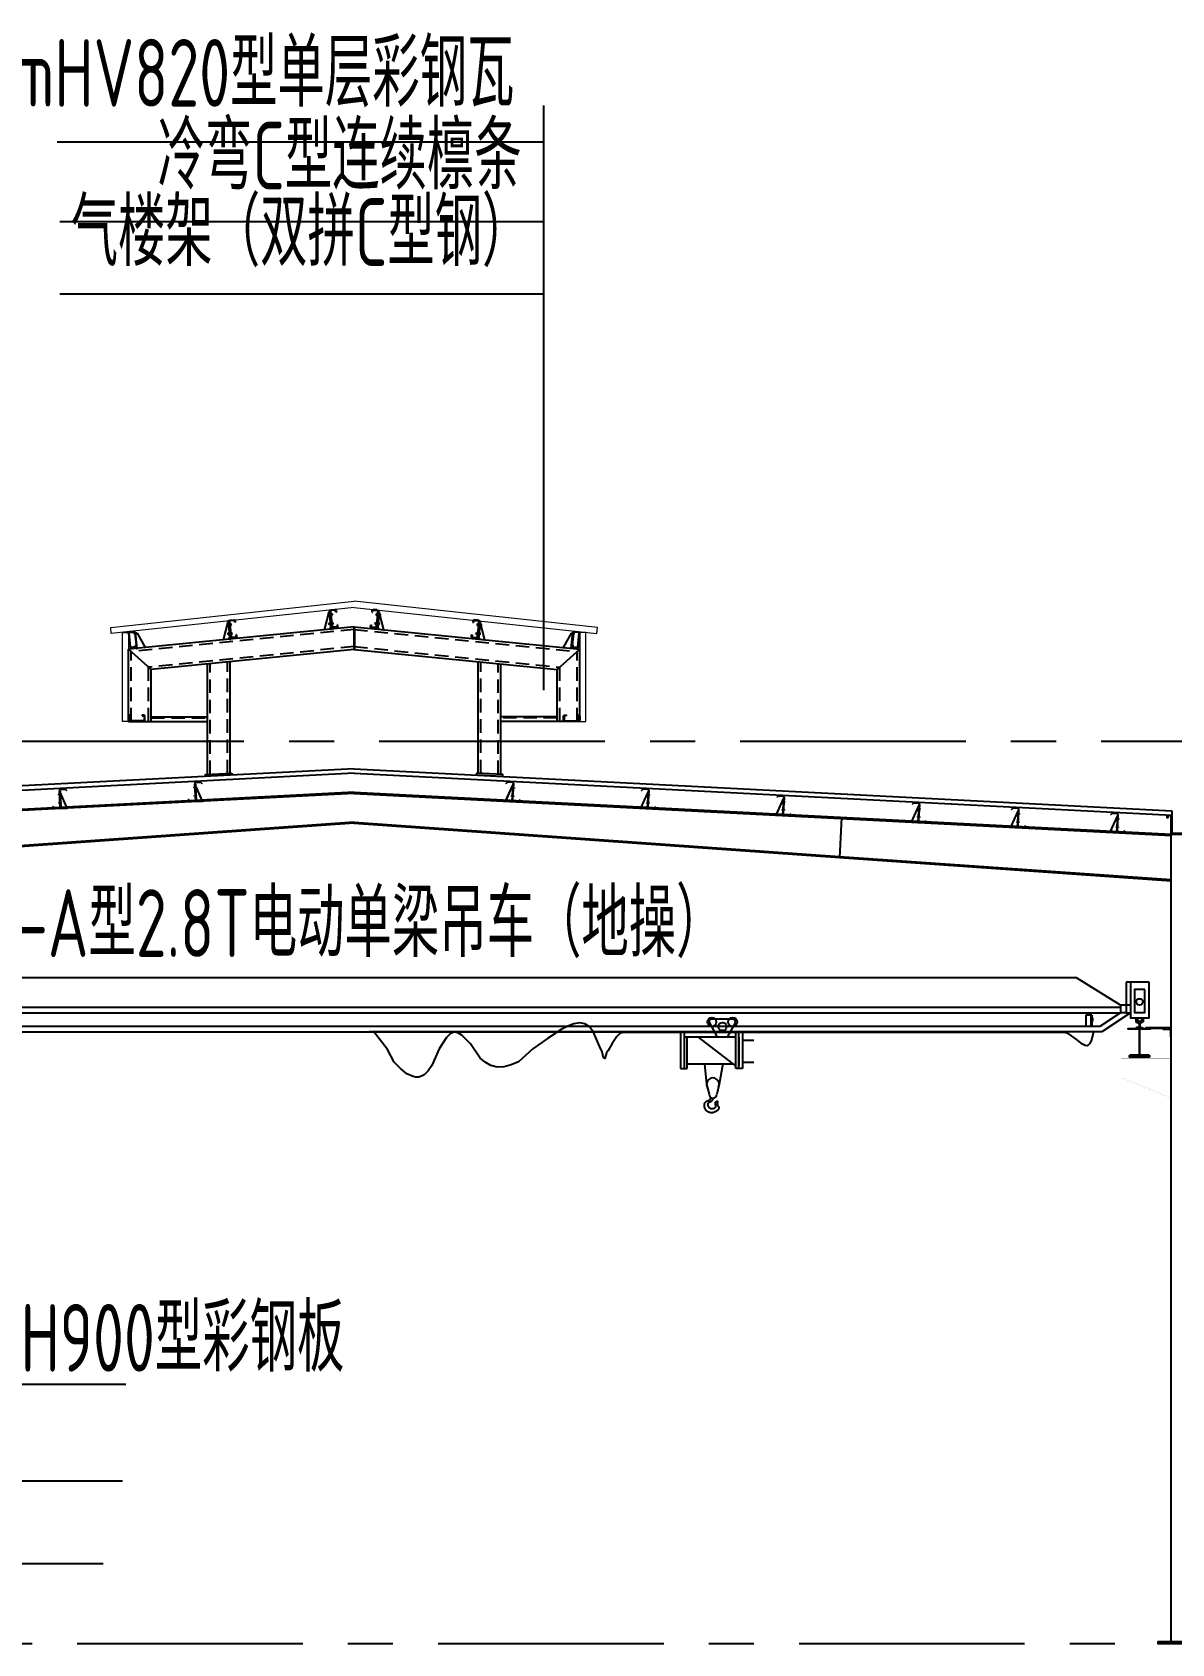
# Model space of a CAD drawing. Extents: x -33967 to 1773478, y -1022458 to -784650.
# Drawn here: x 830014 to 842642, y -848820 to -830957 of the extents above; entities that cross this region are included whole.
import ezdxf
from ezdxf.enums import TextEntityAlignment as Align

# ---------------------------------------------------------------- set-up
doc = ezdxf.new("R2010")
doc.units = 0
doc.header["$LTSCALE"] = 1000
doc.header["$MEASUREMENT"] = 0
for name, pattern in [('CENTERX2', [4, 2.5, -0.5, 0.5, -0.5]), ('DASHED', [0.75, 0.5, -0.25]), ('DOTE', [2.42, 2, -0.2, 0.02, -0.2])]:
    doc.linetypes.add(name, pattern=pattern)
for name, color, linetype in [('14', 2, 'Continuous'), ('AXIS', 3, 'Continuous'), ('BOLT', 251, 'Continuous'), ('DIM1', 6, 'Continuous'), ('DOTE', 1, 'DOTE'), ('Prof', 2, 'Continuous'), ('PZ', 202, 'Continuous'), ('SPACE', 7, 'Continuous'), ('THIN', 7, 'Continuous'), ('吊车', 221, 'Continuous'), ('型钢', 6, 'Continuous'), ('天沟', 2, 'Continuous'), ('檩托板', 7, 'Continuous')]:
    doc.layers.add(name, color=color, linetype=linetype)
doc.layers.add('檩条', color=30, linetype='Continuous', lineweight=5)
doc.layers.add('螺栓', color=15, linetype='Continuous', lineweight=18)
doc.styles.add('TSSD_Label', font='tssdeng.shx', dxfattribs={"width": 0.7, "bigfont": 'hztxt.shx'})

# ---------------------------------------------------------------- blocks, each defined once
blk = doc.blocks.new('A$C7FFE76A9')
at = {"layer": 'BOLT'}
for p, q in [((2409, 1794), (2427, 1796)), ((2409, 1794), (2411, 1783)), ((2409, 1794), (2409, 1794)), ((2421, 1800), (2413, 1799)), ((2413, 1799), (2415, 1779)), ((2414, 1794), (2421, 1795)), ((2421, 1800), (2423, 1801)), ((2423, 1779), (2421, 1800)), ((2423, 1801), (2425, 1780)), ((2423, 1796), (2423, 1796)), ((2423, 1796), (2423, 1796)), ((2423, 1796), (2427, 1796)), ((2427, 1796), (2442, 1798)), ((2427, 1796), (2442, 1797)), ((2429, 1785), (2427, 1796)), ((2429, 1785), (2444, 1787)), ((2442, 1802), (2439, 1802)), ((2439, 1802), (2442, 1781)), ((2440, 1798), (2440, 1798)), ((2440, 1798), (2440, 1797)), ((2442, 1802), (2449, 1803)), ((2444, 1782), (2442, 1802)), ((2453, 1798), (2442, 1797)), ((2454, 1788), (2444, 1787)), ((2449, 1803), (2451, 1782)), ((2453, 1798), (2454, 1788)), ((2943, 1798), (2942, 1788)), ((2942, 1788), (2953, 1787)), ((2943, 1798), (2954, 1797)), ((2947, 1803), (2945, 1782)), ((2954, 1802), (2947, 1803)), ((2952, 1782), (2954, 1802)), ((2968, 1785), (2953, 1787)), ((2954, 1802), (2957, 1802)), ((2969, 1796), (2954, 1798)), ((2969, 1796), (2954, 1797)), ((2957, 1802), (2955, 1781)), ((2956, 1798), (2956, 1798)), ((2956, 1798), (2956, 1797)), ((2968, 1785), (2969, 1796)), ((2987, 1794), (2969, 1796)), ((2973, 1796), (2969, 1796)), ((2973, 1801), (2971, 1780)), ((2976, 1800), (2973, 1801)), ((2973, 1796), (2973, 1796)), ((2973, 1796), (2973, 1796)), ((2974, 1779), (2976, 1800)), ((2983, 1794), (2975, 1795)), ((2976, 1800), (2983, 1799)), ((2983, 1799), (2981, 1779)), ((2987, 1794), (2986, 1783)), ((2987, 1794), (2987, 1794)), ((1290, 1682), (1308, 1684)), ((1290, 1682), (1291, 1671)), ((1290, 1682), (1290, 1682)), ((1291, 1671), (1309, 1673)), ((1294, 1688), (1296, 1667)), ((1301, 1688), (1294, 1688)), ((1294, 1682), (1302, 1683)), ((1295, 1672), (1303, 1673)), ((1296, 1667), (1303, 1668)), ((1301, 1688), (1304, 1689)), ((1303, 1667), (1301, 1688)), ((1303, 1667), (1306, 1668)), ((1304, 1689), (1306, 1668)), ((1304, 1684), (1308, 1685)), ((1304, 1684), (1304, 1684)), ((1304, 1684), (1304, 1684)), ((1305, 1672), (1309, 1673)), ((1306, 1668), (1306, 1668)), ((1308, 1684), (1323, 1686)), ((1308, 1685), (1323, 1686)), ((1309, 1673), (1308, 1685)), ((1309, 1673), (1324, 1675)), ((1309, 1673), (1324, 1674)), ((1309, 1673), (1309, 1673)), ((1309, 1673), (1309, 1673)), ((1323, 1690), (1320, 1690)), ((1320, 1690), (1322, 1669)), ((1321, 1686), (1321, 1686)), ((1321, 1686), (1321, 1685)), ((1325, 1670), (1322, 1669)), ((1322, 1669), (1322, 1670)), ((1323, 1690), (1330, 1691)), ((1325, 1670), (1323, 1690)), ((1334, 1686), (1323, 1685)), ((1335, 1676), (1324, 1675)), ((1332, 1670), (1325, 1670)), ((1330, 1691), (1332, 1670)), ((1334, 1686), (1335, 1676)), ((2411, 1783), (2429, 1785)), ((2415, 1784), (2422, 1785)), ((2415, 1779), (2423, 1780)), ((2419, 1695), (2437, 1696)), ((2421, 1684), (2419, 1695)), ((2420, 1684), (2421, 1684)), ((2421, 1684), (2439, 1686)), ((2423, 1779), (2425, 1780)), ((2423, 1700), (2430, 1701)), ((2425, 1679), (2423, 1700)), ((2424, 1695), (2431, 1696)), ((2425, 1784), (2429, 1785)), ((2425, 1780), (2425, 1780)), ((2425, 1684), (2432, 1685)), ((2433, 1680), (2425, 1679)), ((2429, 1785), (2444, 1786)), ((2429, 1785), (2429, 1785)), ((2429, 1785), (2429, 1785)), ((2430, 1701), (2433, 1680)), ((2430, 1701), (2433, 1701)), ((2435, 1680), (2433, 1701)), ((2433, 1701), (2433, 1701)), ((2433, 1697), (2437, 1697)), ((2433, 1680), (2435, 1680)), ((2435, 1685), (2439, 1685)), ((2435, 1685), (2435, 1685)), ((2435, 1685), (2435, 1685)), ((2437, 1697), (2452, 1698)), ((2437, 1696), (2452, 1698)), ((2437, 1697), (2437, 1697)), ((2437, 1697), (2437, 1697)), ((2437, 1697), (2439, 1685)), ((2439, 1685), (2454, 1687)), ((2439, 1686), (2454, 1687)), ((2444, 1782), (2442, 1781)), ((2442, 1781), (2442, 1782)), ((2451, 1782), (2444, 1782)), ((2449, 1703), (2449, 1702)), ((2452, 1682), (2449, 1703)), ((2452, 1703), (2449, 1703)), ((2451, 1686), (2451, 1687)), ((2451, 1686), (2451, 1686)), ((2459, 1704), (2452, 1703)), ((2452, 1703), (2454, 1682)), ((2463, 1699), (2452, 1698)), ((2454, 1682), (2452, 1682)), ((2464, 1688), (2453, 1687)), ((2454, 1682), (2461, 1683)), ((2461, 1683), (2459, 1704)), ((2464, 1688), (2463, 1699)), ((2932, 1688), (2933, 1699)), ((2932, 1688), (2943, 1687)), ((2933, 1699), (2944, 1698)), ((2935, 1683), (2937, 1704)), ((2942, 1682), (2935, 1683)), ((2937, 1704), (2944, 1703)), ((2944, 1703), (2942, 1682)), ((2942, 1682), (2945, 1682)), ((2958, 1685), (2943, 1687)), ((2958, 1686), (2943, 1687)), ((2944, 1703), (2947, 1703)), ((2959, 1697), (2944, 1698)), ((2959, 1696), (2944, 1698)), ((2945, 1782), (2952, 1782)), ((2945, 1682), (2947, 1703)), ((2945, 1686), (2945, 1687)), ((2945, 1686), (2945, 1686)), ((2947, 1703), (2947, 1702)), ((2952, 1782), (2955, 1781)), ((2968, 1785), (2953, 1786)), ((2955, 1781), (2955, 1782)), ((2959, 1697), (2958, 1685)), ((2976, 1684), (2958, 1686)), ((2962, 1685), (2958, 1685)), ((2963, 1697), (2959, 1697)), ((2959, 1697), (2959, 1697)), ((2959, 1697), (2959, 1697)), ((2977, 1695), (2959, 1696)), ((2961, 1680), (2963, 1701)), ((2964, 1680), (2961, 1680)), ((2962, 1685), (2962, 1685)), ((2962, 1685), (2962, 1685)), ((2966, 1701), (2963, 1701)), ((2963, 1701), (2963, 1701)), ((2966, 1701), (2964, 1680)), ((2972, 1684), (2964, 1685)), ((2964, 1680), (2971, 1679)), ((2973, 1695), (2965, 1696)), ((2973, 1700), (2966, 1701)), ((2968, 1785), (2968, 1785)), ((2968, 1785), (2968, 1785)), ((2986, 1783), (2968, 1785)), ((2972, 1784), (2968, 1785)), ((2971, 1780), (2971, 1780)), ((2974, 1779), (2971, 1780)), ((2971, 1679), (2973, 1700)), ((2982, 1784), (2974, 1785)), ((2981, 1779), (2974, 1780)), ((2976, 1684), (2977, 1695)), ((2976, 1684), (2976, 1684)), ((4063, 1686), (4062, 1676)), ((4062, 1676), (4072, 1675)), ((4063, 1686), (4073, 1685)), ((4066, 1691), (4064, 1670)), ((4064, 1670), (4072, 1670)), ((4074, 1690), (4066, 1691)), ((4072, 1670), (4074, 1690)), ((4087, 1673), (4072, 1675)), ((4087, 1673), (4072, 1674)), ((4072, 1670), (4074, 1669)), ((4088, 1684), (4073, 1686)), ((4088, 1685), (4073, 1686)), ((4074, 1690), (4076, 1690)), ((4076, 1690), (4074, 1669)), ((4074, 1669), (4074, 1670)), ((4076, 1686), (4076, 1686)), ((4076, 1686), (4076, 1685)), ((4087, 1673), (4088, 1685)), ((4087, 1673), (4087, 1673)), ((4087, 1673), (4087, 1673)), ((4105, 1671), (4087, 1673)), ((4091, 1672), (4087, 1673)), ((4092, 1684), (4088, 1685)), ((4106, 1682), (4088, 1684)), ((4093, 1689), (4091, 1668)), ((4091, 1668), (4091, 1668)), ((4093, 1667), (4091, 1668)), ((4092, 1684), (4092, 1684)), ((4092, 1684), (4092, 1684)), ((4095, 1688), (4093, 1689)), ((4093, 1667), (4095, 1688)), ((4101, 1667), (4093, 1668)), ((4101, 1672), (4094, 1673)), ((4095, 1688), (4103, 1688)), ((4102, 1682), (4095, 1683)), ((4103, 1688), (4101, 1667)), ((4106, 1682), (4105, 1671)), ((4106, 1682), (4106, 1682)), ((1300, 1583), (1318, 1585)), ((1301, 1572), (1300, 1583)), ((1301, 1572), (1319, 1574)), ((1301, 1572), (1301, 1572)), ((1304, 1588), (1311, 1589)), ((1306, 1567), (1304, 1588)), ((1304, 1583), (1312, 1584)), ((1305, 1573), (1313, 1573)), ((1313, 1568), (1306, 1567)), ((1311, 1589), (1313, 1568)), ((1311, 1589), (1314, 1589)), ((1313, 1568), (1316, 1568)), ((1316, 1568), (1314, 1589)), ((1314, 1589), (1314, 1589)), ((1314, 1585), (1318, 1585)), ((1315, 1573), (1319, 1573)), ((1315, 1573), (1315, 1573)), ((1315, 1573), (1315, 1573)), ((1318, 1585), (1333, 1587)), ((1318, 1585), (1333, 1586)), ((1318, 1585), (1318, 1585)), ((1318, 1585), (1318, 1585)), ((1318, 1585), (1319, 1573)), ((1319, 1573), (1334, 1575)), ((1319, 1574), (1334, 1575)), ((1330, 1591), (1330, 1590)), ((1332, 1570), (1330, 1591)), ((1332, 1591), (1330, 1591)), ((1332, 1591), (1335, 1570)), ((1332, 1574), (1332, 1575)), ((1332, 1575), (1332, 1574)), ((1335, 1570), (1332, 1570)), ((1340, 1592), (1333, 1591)), ((1344, 1587), (1333, 1586)), ((1345, 1576), (1334, 1575)), ((1335, 1570), (1342, 1571)), ((1342, 1571), (1340, 1592)), ((1345, 1576), (1344, 1587)), ((4052, 1576), (4053, 1587)), ((4052, 1576), (4062, 1575)), ((4053, 1587), (4063, 1586)), ((4054, 1571), (4056, 1592)), ((4062, 1570), (4054, 1571)), ((4056, 1592), (4064, 1591)), ((4064, 1591), (4062, 1570)), ((4077, 1573), (4062, 1575)), ((4077, 1574), (4062, 1575)), ((4062, 1570), (4064, 1570)), ((4078, 1585), (4063, 1587)), ((4078, 1585), (4063, 1586)), ((4064, 1570), (4066, 1591)), ((4064, 1591), (4066, 1591)), ((4065, 1574), (4065, 1575)), ((4065, 1575), (4065, 1574)), ((4066, 1591), (4066, 1590)), ((4078, 1585), (4077, 1573)), ((4095, 1572), (4077, 1574)), ((4081, 1573), (4077, 1573)), ((4082, 1585), (4078, 1585)), ((4096, 1583), (4078, 1585)), ((4078, 1585), (4078, 1585)), ((4078, 1585), (4078, 1585)), ((4081, 1568), (4083, 1589)), ((4081, 1573), (4081, 1573)), ((4081, 1573), (4081, 1573)), ((4083, 1568), (4081, 1568)), ((4085, 1589), (4083, 1568)), ((4085, 1589), (4083, 1589)), ((4083, 1589), (4083, 1589)), ((4083, 1568), (4091, 1567)), ((4091, 1573), (4084, 1573)), ((4093, 1588), (4085, 1589)), ((4092, 1583), (4085, 1584)), ((4091, 1567), (4093, 1588)), ((4095, 1572), (4096, 1583)), ((4095, 1572), (4095, 1572))]:
    blk.add_line(p, q, dxfattribs=at)
for centre, start, end in [((2419, 1796), 133.226, 190.5385), ((2444, 1798), 0.8827, 58.1952), ((2445, 1786), 313.226, 10.5385), ((2951, 1786), 169.4615, 226.774), ((2952, 1798), 121.8048, 179.1173), ((2977, 1796), 349.4615, 46.774), ((1300, 1684), 133.226, 190.5385), ((1301, 1672), 180.8827, 238.1952), ((1325, 1686), 0.8827, 58.1952), ((1326, 1674), 313.226, 10.5385), ((2420, 1784), 180.8827, 238.1952), ((2429, 1696), 133.226, 190.5385), ((2430, 1684), 180.8827, 238.1952), ((2454, 1699), 0.8827, 58.1952), ((2455, 1687), 313.226, 10.5385), ((2941, 1687), 169.4615, 226.774), ((2942, 1699), 121.8048, 179.1173), ((2966, 1684), 301.8048, 359.1173), ((2967, 1696), 349.4615, 46.774), ((2976, 1784), 301.8048, 359.1173), ((4070, 1674), 169.4615, 226.774), ((4072, 1686), 121.8048, 179.1173), ((4095, 1672), 301.8048, 359.1173), ((4097, 1684), 349.4615, 46.774), ((1310, 1584), 133.226, 190.5385), ((1311, 1572), 180.8827, 238.1952), ((1335, 1587), 0.8827, 58.1952), ((1336, 1575), 313.226, 10.5385), ((4060, 1575), 169.4615, 226.774), ((4062, 1587), 121.8048, 179.1173), ((4086, 1572), 301.8048, 359.1173), ((4087, 1584), 349.4615, 46.774)]:
    blk.add_arc(centre, 5.58, start, end, dxfattribs=at)
at = {"layer": 'Prof'}
for p, q in [((2447, 1657), (2430, 1826)), ((2437, 1827), (2454, 1657)), ((2444, 1842), (2483, 1846)), ((2484, 1839), (2444, 1835)), ((2494, 1817), (2493, 1832)), ((2501, 1818), (2494, 1817)), ((2500, 1833), (2501, 1818)), ((2897, 1833), (2895, 1818)), ((2895, 1818), (2902, 1817)), ((2902, 1817), (2904, 1832)), ((2912, 1839), (2952, 1835)), ((2953, 1842), (2913, 1846)), ((2959, 1827), (2942, 1657)), ((2949, 1657), (2966, 1826)), ((1328, 1545), (1311, 1714)), ((1318, 1715), (1335, 1545)), ((1324, 1730), (1364, 1734)), ((1365, 1727), (1325, 1723)), ((1375, 1705), (1373, 1720)), ((1382, 1706), (1375, 1705)), ((1380, 1721), (1382, 1706)), ((2503, 1654), (2463, 1650)), ((2463, 1643), (2503, 1647)), ((2515, 1679), (2508, 1678)), ((2508, 1678), (2510, 1663)), ((2517, 1664), (2515, 1679)), ((2880, 1664), (2881, 1679)), ((2881, 1679), (2888, 1678)), ((2888, 1678), (2887, 1663)), ((2933, 1643), (2893, 1647)), ((2894, 1654), (2934, 1650)), ((4016, 1721), (4015, 1706)), ((4015, 1706), (4022, 1705)), ((4022, 1705), (4023, 1720)), ((4072, 1730), (4032, 1734)), ((4032, 1727), (4072, 1723)), ((4079, 1715), (4062, 1545)), ((4069, 1545), (4086, 1714)), ((1383, 1542), (1343, 1538)), ((1344, 1531), (1384, 1535)), ((1396, 1567), (1389, 1566)), ((1389, 1566), (1390, 1551)), ((1397, 1552), (1396, 1567)), ((3999, 1552), (4001, 1567)), ((4001, 1567), (4008, 1566)), ((4008, 1566), (4006, 1551)), ((4013, 1542), (4053, 1538)), ((4052, 1531), (4013, 1535))]:
    blk.add_line(p, q, dxfattribs=at)
for points in [[(275, 1455), (276, 1440, -0.414214), (269, 1432), (229, 1428, -0.414214), (221, 1435), (206, 1584, -0.414214), (213, 1593), (253, 1597, -0.414214), (262, 1590), (263, 1575), (270, 1575), (268, 1590, 0.414214), (252, 1604), (212, 1600, 0.414214), (199, 1583), (214, 1434, 0.414214), (230, 1421), (270, 1425, 0.414214), (283, 1441), (282, 1456)], [(5121, 1455), (5120, 1440, 0.414214), (5127, 1432), (5167, 1428, 0.414214), (5176, 1435), (5191, 1584, 0.414214), (5183, 1593), (5144, 1597, 0.414214), (5135, 1590), (5133, 1575), (5126, 1575), (5128, 1590, -0.414214), (5144, 1604), (5184, 1600, -0.414214), (5198, 1583), (5183, 1434, -0.414214), (5166, 1421), (5126, 1425, -0.414214), (5113, 1441), (5114, 1456)], [(348, 670), (363, 670, -0.414214), (371, 662), (371, 622, -0.414214), (363, 614), (213, 614, -0.414214), (205, 622), (205, 662, -0.414214), (213, 670), (228, 670), (228, 677), (213, 677, 0.414214), (198, 662), (198, 622, 0.414214), (213, 607), (363, 607, 0.414214), (378, 622), (378, 662, 0.414214), (363, 677), (348, 677)], [(5048, 670), (5033, 670, 0.414214), (5025, 662), (5025, 622, 0.414214), (5033, 614), (5183, 614, 0.414214), (5191, 622), (5191, 662, 0.414214), (5183, 670), (5168, 670), (5168, 677), (5183, 677, -0.414214), (5198, 662), (5198, 622, -0.414214), (5183, 607), (5033, 607, -0.414214), (5018, 622), (5018, 662, -0.414214), (5033, 677), (5048, 677)]]:
    blk.add_lwpolyline(points, format="xyb", close=True, dxfattribs=at)
for centre, radius, start, end in [((2445, 1827), 15, 95.7106, 185.7106), ((2445, 1827), 8, 95.7106, 185.7106), ((2485, 1831), 15, 5.7106, 95.7106), ((2485, 1831), 8, 5.7106, 95.7106), ((2912, 1831), 15, 84.2894, 174.2894), ((2912, 1831), 8, 84.2894, 174.2894), ((2951, 1827), 8, 354.2894, 84.2894), ((2951, 1827), 15, 354.2894, 84.2894), ((1326, 1715), 15, 95.7106, 185.7106), ((1326, 1715), 8, 95.7106, 185.7106), ((1365, 1719), 15, 5.7106, 95.7106), ((1365, 1719), 8, 5.7106, 95.7106), ((2462, 1658), 15, 185.7106, 275.7106), ((2462, 1658), 8, 185.7106, 275.7106), ((2502, 1662), 15, 275.7106, 5.7106), ((2502, 1662), 8, 275.7106, 5.7106), ((2895, 1662), 15, 174.2894, 264.2894), ((2895, 1662), 8, 174.2894, 264.2894), ((2934, 1658), 15, 264.2894, 354.2894), ((2934, 1658), 8, 264.2894, 354.2894), ((4031, 1719), 15, 84.2894, 174.2894), ((4031, 1719), 8, 84.2894, 174.2894), ((4071, 1715), 15, 354.2894, 84.2894), ((4071, 1715), 8, 354.2894, 84.2894), ((1342, 1546), 15, 185.7106, 275.7106), ((1342, 1546), 8, 185.7106, 275.7106), ((1382, 1550), 8, 275.7106, 5.7106), ((1382, 1550), 15, 275.7106, 5.7106), ((4014, 1550), 15, 174.2894, 264.2894), ((4014, 1550), 8, 174.2894, 264.2894), ((4054, 1546), 15, 264.2894, 354.2894), ((4054, 1546), 8, 264.2894, 354.2894)]:
    blk.add_arc(centre, radius, start, end, dxfattribs=at)
at = {"layer": 'PZ'}
for p, q in [((2370, 1624), (2421, 1823)), ((2421, 1823), (2430, 1824)), ((2421, 1823), (2440, 1631)), ((2449, 1632), (2430, 1824)), ((2947, 1632), (2966, 1824)), ((2976, 1823), (2956, 1631)), ((2976, 1823), (2966, 1824)), ((3026, 1624), (2976, 1823)), ((1251, 1513), (1301, 1711)), ((1301, 1711), (1311, 1712)), ((1301, 1711), (1321, 1519)), ((1330, 1520), (1311, 1712)), ((2421, 1629), (2370, 1624)), ((2421, 1629), (2438, 1651)), ((2440, 1631), (2449, 1632)), ((2956, 1631), (2947, 1632)), ((2976, 1629), (2958, 1651)), ((2976, 1629), (3026, 1624)), ((4066, 1520), (4086, 1712)), ((4095, 1711), (4076, 1519)), ((4095, 1711), (4086, 1712)), ((4146, 1513), (4095, 1711)), ((294, 1586), (277, 1584)), ((294, 1586), (381, 1426)), ((1301, 1518), (1251, 1513)), ((1301, 1518), (1319, 1539)), ((1321, 1519), (1330, 1520)), ((4076, 1519), (4066, 1520)), ((4095, 1518), (4078, 1539)), ((4095, 1518), (4146, 1513)), ((5102, 1586), (5015, 1426)), ((5102, 1586), (5119, 1584))]:
    blk.add_line(p, q, dxfattribs=at)
for points in [[(268, 1590), (286, 1416), (294, 1417), (276, 1591)], [(5128, 1590), (5110, 1416), (5103, 1417), (5120, 1591)], [(1341, 34), (1343, 14), (1053, 0), (1052, 20)], [(4055, 34), (4053, 14), (4343, 0), (4345, 20)]]:
    blk.add_lwpolyline(points, close=True, dxfattribs=at)
at = {"layer": '型钢'}
for p, q in [((2698, 1657), (198, 1407)), ((2694, 1657), (2694, 1406)), ((2698, 1657), (5198, 1407)), ((2702, 1657), (2702, 1406)), ((448, 1181), (198, 1407)), ((198, 607), (198, 1407)), ((2698, 1406), (448, 1181)), ((1323, 34), (1323, 1268)), ((2698, 1406), (4948, 1181)), ((4073, 34), (4073, 1268)), ((4948, 1181), (5198, 1407)), ((5198, 607), (5198, 1407)), ((448, 607), (448, 1181)), ((1073, 21), (1073, 1243)), ((4323, 21), (4323, 1243)), ((4948, 607), (4948, 1181)), ((198, 607), (448, 607)), ((448, 657), (1073, 657)), ((448, 607), (1073, 607)), ((4948, 657), (4323, 657)), ((4948, 607), (4323, 607)), ((5198, 607), (4948, 607))]:
    blk.add_line(p, q, dxfattribs=at)
at = {"layer": '型钢', "linetype": 'DASHED', "ltscale": 0.3}
for p, q in [((2698, 1627), (228, 1380)), ((2698, 1627), (5168, 1380)), ((2698, 1436), (418, 1208)), ((2698, 1436), (4978, 1208)), ((228, 607), (228, 1380)), ((1293, 32), (1293, 1268)), ((4103, 32), (4103, 1268)), ((5168, 607), (5168, 1380)), ((418, 607), (418, 1208)), ((1103, 23), (1103, 1243)), ((4293, 23), (4293, 1243)), ((4978, 607), (4978, 1208)), ((448, 647), (1073, 647)), ((4948, 647), (4323, 647))]:
    blk.add_line(p, q, dxfattribs=at)
at = {"layer": '螺栓'}
for points in [[(2698, 1871), (7, 1580), (0, 1648), (2698, 1939)], [(2698, 1871), (5390, 1580), (5396, 1648), (2698, 1939)]]:
    blk.add_lwpolyline(points, dxfattribs=at)
for points in [[(198, 607), (130, 607), (130, 1592), (198, 1592)], [(5198, 607), (5266, 607), (5266, 1592), (5198, 1592)]]:
    blk.add_lwpolyline(points, close=True, dxfattribs=at)
blk = doc.blocks.new('LT')
at = {"layer": '檩托板', "elevation": 0}
for points in [[(1356482, 98210), (1356488, 98210), (1356498, 98018), (1356492, 98018)], [(1356488, 98200), (1356498, 98018), (1356568, 98022)]]:
    blk.add_lwpolyline(points, close=True, dxfattribs=at)
at = {"layer": '檩条', "color": 1, "linetype": 'Continuous'}
for p, q in [((1356504, 98171, -2), (1356464, 98169, -2)), ((1356509, 98080, -2), (1356469, 98078, -2))]:
    blk.add_line(p, q, dxfattribs=at)
at = {"layer": '檩条', "elevation": -2}
blk.add_lwpolyline([(1356481, 98215, -0.414214), (1356491, 98225), (1356547, 98228), (1356561, 98215), (1356563, 98218), (1356548, 98231), (1356488, 98228, 0.414214), (1356478, 98217), (1356488, 98041, -0.414214), (1356478, 98030), (1356423, 98027), (1356408, 98040), (1356406, 98038), (1356421, 98024), (1356481, 98027, 0.414214), (1356491, 98038), (1356481, 98215)], format="xyb", dxfattribs=at)
at = {"layer": '檩条', "color": 1, "linetype": 'Continuous'}
for points in [[(1356481, 98158, -2), (1356480, 98182, -2), (1356490, 98158, -2), (1356489, 98182, -2)], [(1356485, 98091, -2), (1356486, 98066, -2), (1356494, 98091, -2), (1356495, 98067, -2)]]:
    blk.add_solid(points, dxfattribs=at)

msp = doc.modelspace()

# ---------------------------------------------------------------- linework, layer by layer
at = {"color": 3}
for p, q in [((833580.5, -839120.9, 0), (824890.3, -839567.9, 0)), ((833580.5, -839171), (824892.8, -839617.8, 0)), ((833580.5, -839120.9, 0), (842641.9, -839586.4, 0)), ((833580.5, -839171), (842641.9, -839636.5, 0)), ((842641.9, -839586.4, 0), (842641.9, -839636.5, 0))]:
    msp.add_line(p, q, dxfattribs=at)
for p, q in [((833581.2, -839711.7, 3.8), (828202.6, -840092.4, 2.4)), ((833581.2, -839724.6, 4.2), (828203.3, -840105.2, 2.8)), ((833581.2, -839711.7, 3.8), (838959.7, -840092.4, 2.4)), ((833581.2, -839724.6, 4.2), (838959.1, -840105.2, 2.8)), ((838981.2, -839663.7), (838959.1, -840105.1, -2.1)), ((842635, -848820.1, 1.7), (842634.9, -839846.4, 8.8)), ((842634.9, -839846.4), (843035.1, -839846.4, 4.4)), ((838959.1, -840105.2, 2.8), (842634.9, -840362.4, 8.1)), ((838961.6, -840092.5, 2.8), (842634.9, -840349.4, 8.1))]:
    msp.add_line(p, q)
at = {"elevation": -2}
msp.add_lwpolyline([(843176, -848798.7), (842486.9, -848798.7), (842486.9, -848818.7), (843176, -848818.7)], close=True, dxfattribs=at)
at = {"layer": '14', "const_width": 0.45, "elevation": 4.9}
for points in [[(842085, -842318.7), (842635, -842318.7)], [(842085, -842328.7), (842085, -842318.7)], [(842635, -842328.7), (842085, -842328.7)], [(842085, -842328.7), (842085, -842538.7)], [(842635, -842328.7), (842085, -842328.7)], [(842280, -842620.3), (842280, -842328.7)], [(842290, -842328.7), (842290, -842624.4)], [(842635, -842318.7), (842635, -842328.7)], [(842635, -842768.7), (842635, -842328.7)], [(842085, -842538.7), (842635, -842768.7)], [(842085, -842538.7), (842635, -842768.7)], [(842085, -842548.7), (842085, -842538.7)], [(842635, -842778.7), (842085, -842548.7)], [(842290, -842624.4), (842280, -842620.3)], [(842635, -842768.7), (842635, -842778.7)]]:
    msp.add_lwpolyline(points, dxfattribs=at)
at = {"layer": 'AXIS', "linetype": 'ByBlock'}
for p, q in [((835680.7, -831769.6), (835680.7, -838248)), ((835680.7, -832175.5), (830292, -832175.5)), ((835680.7, -833059.5), (830318.5, -833059.5)), ((835680.7, -833860), (830318.5, -833860)), ((825608.3, -845943.8, 4.4), (831053.1, -845943.8)), ((825608.3, -847013.5, 4.4), (831015.1, -847013.5)), ((825608.3, -847931, 4.4), (830801, -847931))]:
    msp.add_line(p, q, dxfattribs=at)
at = {"layer": 'DIM1'}
for points in [[(842410, -842006.7), (842160, -842006.7), (842160, -841998.7), (842410, -841998.7)], [(842288, -842006.7), (842282, -842006.7), (842282, -842290.7), (842288, -842290.7)], [(842625, -841998.7), (842357.1, -841998.7), (842357.1, -841988.7), (842625, -841988.7)], [(842395, -842318.7), (842175, -842318.7), (842175, -842298.7), (842395, -842298.7)], [(842385, -842298.7), (842185, -842298.7), (842185, -842290.7), (842385, -842290.7)]]:
    msp.add_lwpolyline(points, close=True, dxfattribs=at)
at = {"layer": 'DIM1', "elevation": 4.9}
msp.add_lwpolyline([(842635, -841998.7), (842545, -841998.7), (842545, -842004, 0.4142136), (842547.6, -842006.7), (842617, -842006.7, -0.4142136), (842627, -842016.7), (842627, -842086, 0.4142136), (842629.6, -842088.7), (842635, -842088.7), (842635, -841998.7)], format="xyb", dxfattribs=at)
at = {"layer": 'DOTE', "linetype": 'CENTERX2'}
for p, q in [((880360.2, -838818.7, -0.1), (823473.4, -838818.7, -2)), ((822511.6, -848818.7, -2), (880360.2, -848818.7, -0.1))]:
    msp.add_line(p, q, dxfattribs=at)
at = {"layer": 'SPACE'}
for p, q in [((833581.2, -839381.2), (825081, -839818.7)), ((833581.2, -839394.9), (825081, -839832.4)), ((833581.2, -839381.2), (842634.9, -839846.4)), ((833581.2, -839394.9), (842634.9, -839860.1))]:
    msp.add_line(p, q, dxfattribs=at)
at = {"layer": '吊车'}
for p, q in [((841585.7, -841437.6, 4.9), (826479.9, -841437.6, -6.4)), ((842075, -841741.1, 4.9), (841585.7, -841437.6, 4.9)), ((842075, -841741.1, 4.9), (841585.7, -841437.6, 4.9)), ((842183.7, -841488, 4.9), (842138.2, -841488, 4.9)), ((842138.2, -841488, 4.9), (842138.2, -841825.7, 4.9)), ((842183.7, -841488, 4.9), (842183.7, -841741.1, 4.9)), ((842075, -841765.9, 4.9), (825640.9, -841765.9, -1.9)), ((825640.9, -841825.7, -1.9), (842075, -841825.7, 4.9)), ((837776.2, -841896.1, 2), (837546.4, -841896.1, 2)), ((841757.8, -841853.4, 4.9), (841690.9, -841853.4, 4.9)), ((841690.9, -841853.4, 4.9), (841690.9, -841978.2, 4.9)), ((841757.8, -841853.4, 4.9), (841690.9, -841853.4, 4.9)), ((841690.9, -841853.4, 4.9), (841690.9, -841978.2, 4.9)), ((841746.3, -841853.4, 4.9), (841746.3, -841978.2, 4.9)), ((841746.3, -841853.4, 4.9), (841746.3, -841978.2, 4.9)), ((841757.8, -841853.4, 4.9), (841757.8, -841978.2, 4.9)), ((841757.8, -841853.4, 4.9), (841757.8, -841978.2, 4.9)), ((841775.3, -841894.2, 4.9), (841757.8, -841894.2, 4.9)), ((841775.3, -841894.2, 4.9), (841757.8, -841894.2, 4.9)), ((842075, -841825.7, 4.9), (841846.7, -841978.2, 4.9)), ((842075, -841825.7, 4.9), (841846.7, -841978.2, 4.9)), ((842183.7, -841825.7, 4.9), (841868.3, -842036.4, 4.9)), ((842183.7, -841825.7, 4.9), (841868.3, -842036.4, 4.9)), ((842183.7, -841741.1, 4.9), (842075, -841741.1, 4.9)), ((842075, -841741.1, 4.9), (842075, -841825.7, 4.9)), ((842138.2, -841825.7, 4.9), (842075, -841825.7, 4.9)), ((842138.2, -841825.7, 4.9), (842183.7, -841825.7, 4.9)), ((842243.8, -841882.2, 4.9), (842243.8, -841931.6, 4.9)), ((842262.3, -841882.2, 4.9), (842262.3, -841931.6, 4.9)), ((842307.7, -841882.2, 4.9), (842307.7, -841931.6, 4.9)), ((842326.2, -841882.2, 4.9), (842326.2, -841931.6, 4.9)), ((825847.6, -842036.4, -1.9), (837573.4, -842036.4, 2)), ((837541.8, -841978.2, 2), (825869.2, -841978.2, -1.9)), ((841868.3, -842036.4, 4.9), (833749.2, -842036.4, 4.4)), ((841846.7, -841978.2, 4.9), (833780.8, -841978.2, 4.4)), ((837198.5, -842036.4, 2), (837198.5, -842444.7, 2)), ((837238.3, -842036.4, 2), (837238.3, -842444.7, 2)), ((837514.5, -841928, 2), (837605.8, -842096, 2)), ((837808.1, -841928, 2), (837716.8, -842096, 2)), ((837809.9, -842444.7, 2), (837809.9, -842036.4, 2)), ((837844.7, -842444.7, 2), (837844.7, -842036.4, 2)), ((837884.5, -842036.4, 2), (837884.5, -842444.7, 2)), ((841775.3, -841910.9, 4.9), (841757.8, -841910.9, 4.9)), ((841775.3, -841910.9, 4.9), (841757.8, -841910.9, 4.9)), ((842241.6, -841998.7, 4.9), (842328.4, -841998.7, 4.9)), ((842243.8, -841931.6, 4.9), (842262.3, -841931.6, 4.9)), ((842262.3, -841921, 4.9), (842307.7, -841921, 4.9)), ((842326.2, -841931.6, 4.9), (842307.7, -841931.6, 4.9)), ((837809.9, -842096, 2), (837238.3, -842096, 2)), ((837273.1, -842444.7, 2), (837273.1, -842096, 2)), ((837392.6, -842096, 2), (837809.9, -842419, 2)), ((837844.7, -842096, 2), (837844.7, -842409.2, 2)), ((837884.5, -842128.6, 2), (838012.3, -842128.6, 2)), ((837273.1, -842393.5, 2), (837780.8, -842393.5, 2)), ((837465.1, -842393.5, 2), (837487, -842617.6, 2)), ((837669.1, -842393.5, 2), (837626.4, -842617.6, 2)), ((837884.5, -842371.8, 2), (838012.3, -842371.8, 2)), ((837198.5, -842444.7, 2), (837273.1, -842444.7, 2)), ((837884.5, -842444.7, 2), (837809.9, -842444.7, 2)), ((837487, -842617.6, 2), (837514.4, -842729.6, 2)), ((837626.4, -842617.6, 2), (837599, -842729.6, 2))]:
    msp.add_line(p, q, dxfattribs=at)
for points in [[(842393.3, -841488), (842183.7, -841488), (842183.7, -841882.2), (842393.3, -841882.2)], [(842344.4, -841568.7), (842229.6, -841568.7), (842229.6, -841821), (842344.4, -841821)]]:
    msp.add_lwpolyline(points, close=True, dxfattribs=at)
for points, elevation in [([(841775.3, -842036.4), (841748.4, -842136.1), (841730.9, -842171.8), (841708.6, -842190.7), (841682.6, -842189.7), (841652.2, -842174.3), (841582, -842119), (841506.6, -842063), (841469.6, -842046.6), (836556.1, -842044.4), (836523.9, -842059.1), (836494.4, -842087.6), (836442.2, -842166.7), (836398, -842243.8), (836378.2, -842269.8), (836359.8, -842331), (836344.5, -842325.8), (836329.7, -842258.3), (836300.5, -842196.7), (836235.2, -842041.2), (836190.5, -841981.8), (836138.8, -841948.6), (836081, -841938.3), (836017.7, -841947.4), (835949.6, -841972.7), (835877.5, -842010.7), (835724.2, -842111.9), (835563.5, -842224), (835401.2, -842370.4), (835321.3, -842404.3), (835243.2, -842424.3), (835167.5, -842426.9), (835095.2, -842408.8), (835035, -842374.8), (834977.8, -842327.9), (834871.4, -842168.3), (834774.8, -842074.5), (834729.9, -842047.5), (834687, -842041.2), (834644.7, -842060.3), (834603.9, -842101.2), (834524.4, -842224.1), (834444.2, -842410.6), (834402.5, -842468.7), (834358.9, -842511.9), (834329, -842529.5), (834298.1, -842538.6), (834266.4, -842539.7), (834233.8, -842533.3), (834166.3, -842500.7), (834096.3, -842445.2), (834024.1, -842371.5), (833950.5, -842234.1), (833800.6, -842036.4)], 4.4), ([(842285, -841921), (842279.5, -841920.4), (842276.8, -841920.3), (842274.3, -841920.5), (842271.9, -841920.9), (842269.7, -841921.6), (842267.7, -841922.8), (842265.9, -841924.5), (842264.9, -841925.8), (842264.1, -841927.3), (842263.5, -841928.9), (842263, -841930.5), (842262.8, -841932.2), (842262.8, -841933.7), (842263.1, -841935.2), (842263.6, -841936.4), (842264.2, -841937.1), (842264.9, -841937.8), (842266.7, -841938.8), (842268.9, -841939.5), (842271.3, -841940.1), (842276, -841941.2), (842278, -841941.9), (842279.7, -841943), (842280.6, -841944.1), (842281.2, -841945.5), (842281.6, -841947), (842281.8, -841948.7), (842281.8, -841952.5), (842281.5, -841956.6), (842281.1, -841965.8), (842280.9, -841970.2), (842280.6, -841974.4), (842279.9, -841978.2), (842278.9, -841981.5), (842278.2, -841983), (842277.3, -841984.3), (842276.3, -841985.4), (842275.1, -841986.3), (842273.9, -841987), (842272.6, -841987.5), (842269.6, -841988.3), (842266.4, -841988.7), (842262.9, -841989), (842259.3, -841989.3), (842255.8, -841989.8), (842252.5, -841990.6), (842249.4, -841991.8), (842247.2, -841993.2), (842245.2, -841994.9), (842241.6, -841998.7)], 4.9), ([(842285, -841921), (842290.4, -841920.5), (842293.1, -841920.4), (842295.6, -841920.5), (842298, -841920.9), (842300.2, -841921.6), (842302.3, -841922.8), (842304.1, -841924.5), (842305.1, -841925.8), (842305.9, -841927.3), (842306.6, -841928.9), (842307.1, -841930.5), (842307.4, -841932.2), (842307.5, -841933.7), (842307.3, -841935.2), (842306.7, -841936.4), (842306.2, -841937.2), (842305.4, -841937.8), (842303.6, -841938.8), (842301.4, -841939.5), (842299, -841940.1), (842294.1, -841941.1), (842292, -841941.9), (842290.3, -841943), (842289.4, -841944.1), (842288.7, -841945.5), (842288.3, -841947), (842288.2, -841948.7), (842288.2, -841952.5), (842288.5, -841956.6), (842288.8, -841965.8), (842289, -841970.2), (842289.4, -841974.4), (842290, -841978.2), (842291.1, -841981.5), (842291.8, -841983), (842292.7, -841984.3), (842293.7, -841985.4), (842294.9, -841986.3), (842296.1, -841987), (842297.4, -841987.5), (842300.3, -841988.3), (842303.6, -841988.7), (842307.1, -841989), (842310.6, -841989.3), (842314.1, -841989.8), (842317.5, -841990.6), (842320.6, -841991.8), (842322.7, -841993.2), (842324.7, -841994.9), (842328.4, -841998.7)], 4.9), ([(837556.5, -842771.9), (837554.8, -842779.3), (837552.6, -842786.5), (837549.7, -842793.2), (837545.6, -842799.1), (837540.6, -842803.9), (837534.7, -842808.1), (837521.6, -842815.4), (837515.2, -842819.1), (837509.4, -842823), (837504.6, -842827.5), (837502.6, -842829.9), (837501.1, -842832.6), (837500, -842835.7), (837499.3, -842838.9), (837499, -842842.4), (837499.2, -842845.9), (837500.7, -842853.3), (837503.7, -842860.6), (837508, -842867.7), (837513.6, -842874.1), (837516.7, -842877), (837520.2, -842879.6), (837523.9, -842881.8), (837527.8, -842883.7), (837532.6, -842885.4), (837537.7, -842886.6), (837542.9, -842887.2), (837548.2, -842887.4), (837553.5, -842887), (837558.7, -842886.2), (837563.7, -842885), (837568.6, -842883.4), (837573.2, -842881.4), (837577.4, -842879.1), (837581.2, -842876.5), (837584.4, -842873.5), (837587.2, -842870.3), (837589.2, -842866.9), (837590.6, -842863.2), (837591.2, -842859.3), (837590.8, -842854.2), (837589.4, -842848.9), (837585.7, -842837.9), (837584.3, -842832.5), (837583.6, -842827), (837584.2, -842821.8), (837585.2, -842819.2), (837586.6, -842816.7), (837588.8, -842814), (837591.4, -842811.5), (837597.5, -842807.4), (837600.5, -842806), (837603.3, -842805.1), (837605.7, -842804.8), (837607.5, -842805.3), (837608.7, -842806.7), (837609.1, -842809.1), (837608.2, -842815.8), (837606.4, -842824.1), (837605.3, -842832.6), (837605.8, -842838.9), (837607.3, -842844.6), (837609.6, -842849.8), (837612.5, -842854.6), (837618.4, -842863.7), (837620.9, -842868), (837622.7, -842872.4), (837623.5, -842876.8), (837623.4, -842881.3), (837622.4, -842885.9), (837620.6, -842890.4), (837618.1, -842894.9), (837614.9, -842899.4), (837611.1, -842903.7), (837606.8, -842907.9), (837602, -842911.9), (837596.8, -842915.7), (837591.2, -842919.2), (837585.4, -842922.5), (837579.4, -842925.4), (837573.2, -842927.9), (837566.9, -842930.1), (837560.6, -842931.8), (837553.4, -842933.1), (837546.3, -842933.9), (837539.2, -842934.1), (837532.4, -842933.6), (837525.7, -842932.6), (837519.2, -842931.1), (837512.9, -842929), (837506.9, -842926.4), (837501.2, -842923.2), (837495.7, -842919.6), (837490.6, -842915.6), (837485.8, -842911.1), (837481.4, -842906.1), (837477.4, -842900.8), (837473.9, -842895), (837470.8, -842888.9), (837466.8, -842878.3), (837464.2, -842867), (837463, -842855.6), (837462.9, -842849.9), (837463.3, -842844.3), (837464.1, -842838.9), (837465.3, -842833.6), (837466.9, -842828.6), (837469, -842823.9), (837471.5, -842819.5), (837474.5, -842815.5), (837477.9, -842811.9), (837481.9, -842808.8), (837487.7, -842805.4), (837494.1, -842802.7), (837507.5, -842798), (837514, -842795.5), (837519.9, -842792.6), (837524.9, -842789), (837527.1, -842786.8), (837528.9, -842784.4), (837530.8, -842780.8), (837532.2, -842776.7), (837534.3, -842768)], 2)]:
    msp.add_lwpolyline(points, dxfattribs=dict(at, elevation=elevation))
for centre, radius in [((842285, -841705.5, 4.9), 35.7), ((837546.4, -841928, 2), 48.6), ((837776.2, -841928, 2), 48.6), ((837662.8, -841978.2, 2), 45.8)]:
    msp.add_circle(centre, radius, dxfattribs=at)
for centre, radius, start, end in [((837546.4, -841928, 2), 31.9, 90, 180), ((837776.2, -841928, 2), 31.9, 0, 90), ((837556.7, -842617.6, 2), 69.7, 332.4883, 207.5117), ((837556.7, -842729.6, 2), 42.3, 180, 0)]:
    msp.add_arc(centre, radius, start, end, dxfattribs=at)
at = {"layer": '天沟', "linetype": 'ByBlock', "elevation": 2.2}
for points in [[(843034.9, -839846.4), (842635.1, -839846.4), (842634.7, -839647.8, 0.4142136), (842629.7, -839642.8), (842605.1, -839642.8, 0.4141297), (842600.1, -839647.8), (842600.1, -839665.7), (842592.6, -839665.7), (842592.6, -839647.8, -0.4142136), (842605.1, -839635.3), (842629.7, -839635.3, -0.4142136), (842642.2, -839647.8), (842642.6, -839839), (843027.4, -839839)], [(842627.5, -839846.4), (843027.2, -839846.4), (843027.6, -839647.8, -0.4142136), (843032.6, -839642.8), (843057.3, -839642.8, -0.4141297), (843062.3, -839647.8), (843062.3, -839665.7), (843069.8, -839665.7), (843069.8, -839647.8, 0.4142136), (843057.3, -839635.3), (843032.7, -839635.3, 0.4142136), (843020.2, -839647.8), (843019.8, -839839), (842635, -839839)]]:
    msp.add_lwpolyline(points, format="xyb", dxfattribs=at)
msp.add_lwpolyline([(842635.1, -839846.4), (842635.1, -839846.4)], dxfattribs=at)

# ---------------------------------------------------------------- block references
at = {"layer": 'AXIS', "xscale": -1}
msp.add_blockref('A$C7FFE76A9', (836279.7, -839203.1, 0), dxfattribs=at)
at = {"layer": 'SPACE', "rotation": 359.81312795748}
for p in [(-526479.2, -933153.9, -0.3), (-524979.2, -933076.6, -0.3)]:
    msp.add_blockref('LT', p, dxfattribs=at)
at = {"layer": 'SPACE', "xscale": -1, "rotation": 0.1868720425198944}
for p in [(2192140.2, -933076.6, -0.3), (2192141.6, -933076.6, -0.3), (2193640.2, -933153.9, -0.3), (2195140.2, -933231.1, -0.3), (2196640.2, -933308.3, -0.3), (2197740.2, -933364.9, -0.3), (2198840.2, -933421.5, -0.3)]:
    msp.add_blockref('LT', p, dxfattribs=at)

# ---------------------------------------------------------------- texts
at = {"layer": 'THIN', "style": 'TSSD_Label', "width": 0.7}
for s, p in [('屋面：0.50mmHV820型单层彩钢瓦', (835357.2, -832007)), ('冷弯C型连续檩条', (835437.9, -832924.2)), ('气楼架（双拼C型钢）', (835524.3, -833772.8))]:
    msp.add_text(s, height=750, dxfattribs=at).set_placement(p, align=Align.BOTTOM_RIGHT)
for s, p in [('1台LD-A型2.8T电动单梁吊车（地操）', (828278.4, -841206.8, 10.5)), ('墙面：0.476mmH900型彩钢板', (825787.9, -845803.2, -474.7))]:
    msp.add_text(s, height=750, dxfattribs=at).set_placement(p)

doc.saveas('drawing.dxf')
